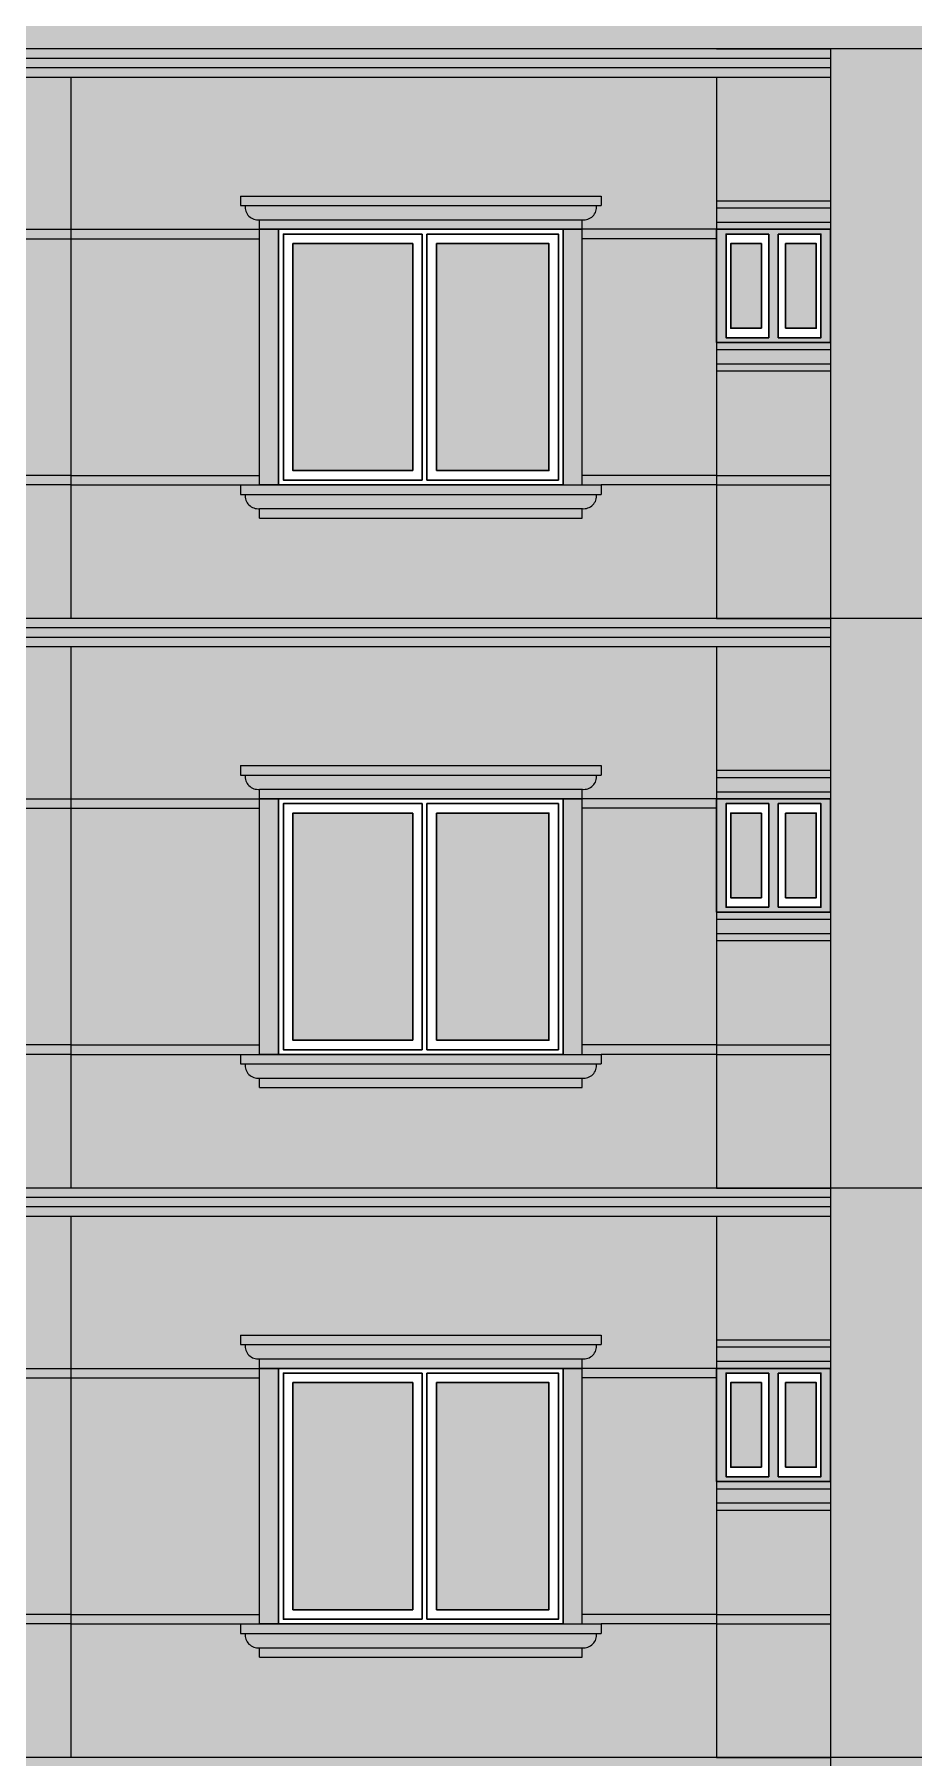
# Model space of a CAD drawing. Header units: inches. Extents: x -159432 to -126829, y -44881 to -40109.
# Drawn here: x -155689.2 to -155504.1, y -42148.6 to -41785.5 of the extents above; entities that cross this region are included whole.
import ezdxf

# ---------------------------------------------------------------- set-up
doc = ezdxf.new("R2010")
doc.units = ezdxf.units.IN
doc.header["$LTSCALE"] = 10
doc.header["$MEASUREMENT"] = 0
doc.layers.get('0').update_dxf_attribs({"color": 140, "lineweight": 25})
for name, color, linetype, lineweight in [('ELEVATION', 153, 'Continuous', 25), ('FRAME', 4, 'Continuous', 13), ('G-WALL', 3, 'Continuous', 30), ('H', 8, 'Continuous', 15), ('h2', 165, 'Continuous', 30), ('Window', 5, 'Continuous', 30)]:
    doc.layers.add(name, color=color, linetype=linetype, lineweight=lineweight)
doc.layers.add('WAL', color=7, linetype='Continuous')

msp = doc.modelspace()

# ---------------------------------------------------------------- hatches: boundary and pattern name
at = {"ltscale": 2, "true_color": 0xff6461}
h = msp.add_hatch(color=11, dxfattribs=at)
h.set_gradient(color1=(162, 54, 32), color2=(214, 74, 46), one_color=1, tint=0.51)
h.paths.add_polyline_path([(-155569.85644, -41819.58976), (-155569.85643, -41821.58976), (-155570.8369, -41821.58976, -0.479518397), (-155573.81086, -41824.58976), (-155573.85644, -41824.58976), (-155573.85644, -41826.58686), (-155545.55844, -41826.58683), (-155545.55844, -41794.58976), (-155681.55844, -41794.58976), (-155681.55844, -41826.58682), (-155641.80435, -41826.58686), (-155641.80435, -41824.58976), (-155641.82356, -41824.58976, -0.482866957), (-155644.82356, -41821.58976), (-155645.80436, -41821.58976), (-155645.80435, -41819.58976)])
h.paths.add_polyline_path([(-155545.55844, -41908.58976), (-155545.55844, -41880.44563), (-155569.85644, -41880.44558), (-155569.85643, -41882.44558), (-155570.8369, -41882.44558, -0.479518397), (-155573.81086, -41885.44558), (-155573.85644, -41885.44558), (-155573.85644, -41887.44558), (-155641.80435, -41887.44558), (-155641.80435, -41885.44558), (-155641.82356, -41885.44558, -0.482866957), (-155644.82356, -41882.44558), (-155645.80436, -41882.44558), (-155645.80435, -41880.44558), (-155681.55844, -41880.44565), (-155681.55844, -41908.58976)])
h = msp.add_hatch(color=11, dxfattribs=at)
h.set_gradient(color1=(36, 48, 46), color2=(113, 148, 142), one_color=1, tint=0.51)
h.paths.add_polyline_path([(-155637.80435, -41826.58976), (-155641.47619, -41826.58976), (-155641.80435, -41826.58976), (-155641.80435, -41880.44558), (-155637.80435, -41880.44558)])
h = msp.add_hatch(color=11, dxfattribs=at)
h.set_gradient(color1=(36, 48, 46), color2=(113, 148, 142), one_color=1, tint=0.51)
h.paths.add_polyline_path([(-155573.85644, -41826.58976), (-155577.85644, -41826.58976), (-155577.85644, -41880.44558), (-155573.85644, -41880.44558)])
h = msp.add_hatch(color=11, dxfattribs=at)
h.set_gradient(color1=(159, 78, 145), color2=(173, 88, 158), one_color=1, tint=0.51)
h.paths.add_polyline_path([(-155693.55844, -41878.44568), (-155681.55844, -41878.44568), (-155681.55844, -41828.58682), (-155693.55844, -41828.58681)])
h.paths.add_polyline_path([(-155545.55844, -41856.44265), (-155545.55844, -41878.44561), (-155521.55844, -41878.44561), (-155521.55844, -41856.44265)])
h = msp.add_hatch(color=11, dxfattribs=at)
h.set_gradient(color1=(162, 54, 32), color2=(214, 74, 46), one_color=1, tint=0.51)
h.paths.add_polyline_path([(-155569.85644, -41939.58976), (-155569.85643, -41941.58976), (-155570.8369, -41941.58976, -0.479518397), (-155573.81086, -41944.58976), (-155573.85644, -41944.58976), (-155573.85644, -41946.58686), (-155545.55844, -41946.58683), (-155545.55844, -41914.58976), (-155681.55844, -41914.58976), (-155681.55844, -41946.58682), (-155641.80435, -41946.58686), (-155641.80435, -41944.58976), (-155641.82356, -41944.58976, -0.482866957), (-155644.82356, -41941.58976), (-155645.80436, -41941.58976), (-155645.80435, -41939.58976)])
h.paths.add_polyline_path([(-155545.55844, -42028.58976), (-155545.55844, -42000.44563), (-155569.85644, -42000.44558), (-155569.85643, -42002.44558), (-155570.8369, -42002.44558, -0.479518397), (-155573.81086, -42005.44558), (-155573.85644, -42005.44558), (-155573.85644, -42007.44558), (-155641.80435, -42007.44558), (-155641.80435, -42005.44558), (-155641.82356, -42005.44558, -0.482866957), (-155644.82356, -42002.44558), (-155645.80436, -42002.44558), (-155645.80435, -42000.44558), (-155681.55844, -42000.44565), (-155681.55844, -42028.58976)])
h = msp.add_hatch(color=11, dxfattribs=at)
h.set_gradient(color1=(36, 48, 46), color2=(113, 148, 142), one_color=1, tint=0.51)
h.paths.add_polyline_path([(-155637.80435, -41946.58976), (-155641.47619, -41946.58976), (-155641.80435, -41946.58976), (-155641.80435, -42000.44558), (-155637.80435, -42000.44558)])
h = msp.add_hatch(color=11, dxfattribs=at)
h.set_gradient(color1=(36, 48, 46), color2=(113, 148, 142), one_color=1, tint=0.51)
h.paths.add_polyline_path([(-155573.85644, -41946.58976), (-155577.85644, -41946.58976), (-155577.85644, -42000.44558), (-155573.85644, -42000.44558)])
h = msp.add_hatch(color=11, dxfattribs=at)
h.set_gradient(color1=(159, 78, 145), color2=(173, 88, 158), one_color=1, tint=0.51)
h.paths.add_polyline_path([(-155693.55844, -41998.44568), (-155681.55844, -41998.44568), (-155681.55844, -41948.58682), (-155693.55844, -41948.58681)])
h.paths.add_polyline_path([(-155545.55844, -41976.44265), (-155545.55844, -41998.44561), (-155521.55844, -41998.44561), (-155521.55844, -41976.44265)])
h = msp.add_hatch(color=11, dxfattribs=at)
h.set_gradient(color1=(162, 54, 32), color2=(214, 74, 46), one_color=1, tint=0.51)
h.paths.add_polyline_path([(-155569.85644, -42059.58976), (-155569.85643, -42061.58976), (-155570.8369, -42061.58976, -0.479518397), (-155573.81086, -42064.58976), (-155573.85644, -42064.58976), (-155573.85644, -42066.58686), (-155545.55844, -42066.58683), (-155545.55844, -42034.58976), (-155681.55844, -42034.58976), (-155681.55844, -42066.58682), (-155641.80435, -42066.58686), (-155641.80435, -42064.58976), (-155641.82356, -42064.58976, -0.482866957), (-155644.82356, -42061.58976), (-155645.80436, -42061.58976), (-155645.80435, -42059.58976)])
h.paths.add_polyline_path([(-155545.55844, -42148.58976), (-155545.55844, -42120.44563), (-155569.85644, -42120.44558), (-155569.85643, -42122.44558), (-155570.8369, -42122.44558, -0.479518397), (-155573.81086, -42125.44558), (-155573.85644, -42125.44558), (-155573.85644, -42127.44558), (-155641.80435, -42127.44558), (-155641.80435, -42125.44558), (-155641.82356, -42125.44558, -0.482866957), (-155644.82356, -42122.44558), (-155645.80436, -42122.44558), (-155645.80435, -42120.44558), (-155681.55844, -42120.44565), (-155681.55844, -42148.58976)])
h = msp.add_hatch(color=11, dxfattribs=at)
h.set_gradient(color1=(159, 78, 145), color2=(173, 88, 158), one_color=1, tint=0.51)
h.paths.add_polyline_path([(-155693.55844, -42118.44568), (-155681.55844, -42118.44568), (-155681.55844, -42068.58682), (-155693.55844, -42068.58681)])
h.paths.add_polyline_path([(-155545.55844, -42096.44265), (-155545.55844, -42118.44561), (-155521.55844, -42118.44561), (-155521.55844, -42096.44265)])
h = msp.add_hatch(color=11, dxfattribs=at)
h.set_gradient(color1=(36, 48, 46), color2=(113, 148, 142), one_color=1, tint=0.51)
h.paths.add_polyline_path([(-155637.80435, -42066.58976), (-155641.47619, -42066.58976), (-155641.80435, -42066.58976), (-155641.80435, -42120.44558), (-155637.80435, -42120.44558)])
h = msp.add_hatch(color=11, dxfattribs=at)
h.set_gradient(color1=(36, 48, 46), color2=(113, 148, 142), one_color=1, tint=0.51)
h.paths.add_polyline_path([(-155573.85644, -42066.58976), (-155577.85644, -42066.58976), (-155577.85644, -42120.44558), (-155573.85644, -42120.44558)])
at = {"layer": 'ELEVATION'}
for points in [[(-155569.85644, -41819.58976), (-155645.80435, -41819.58976), (-155645.80436, -41821.58976), (-155569.85643, -41821.58976)], [(-155573.85644, -41824.58976), (-155641.80435, -41824.58976), (-155641.80435, -41826.58976), (-155637.80435, -41826.58976), (-155577.85644, -41826.58976), (-155573.85644, -41826.58976)], [(-155569.85644, -41880.44558), (-155573.85644, -41880.44558), (-155577.85644, -41880.44558), (-155607.55755, -41880.44558), (-155637.80435, -41880.44558), (-155641.80435, -41880.44558), (-155645.80435, -41880.44558), (-155645.80436, -41882.44558), (-155569.85643, -41882.44558)], [(-155573.85644, -41885.44558), (-155641.80435, -41885.44558), (-155641.80435, -41887.44558), (-155573.85644, -41887.44558)], [(-155569.85644, -41939.58976), (-155645.80435, -41939.58976), (-155645.80436, -41941.58976), (-155569.85643, -41941.58976)], [(-155573.85644, -41944.58976), (-155641.80435, -41944.58976), (-155641.80435, -41946.58976), (-155637.80435, -41946.58976), (-155577.85644, -41946.58976), (-155573.85644, -41946.58976)], [(-155569.85644, -42000.44558), (-155573.85644, -42000.44558), (-155577.85644, -42000.44558), (-155607.55755, -42000.44558), (-155637.80435, -42000.44558), (-155641.80435, -42000.44558), (-155645.80435, -42000.44558), (-155645.80436, -42002.44558), (-155569.85643, -42002.44558)], [(-155573.85644, -42005.44558), (-155641.80435, -42005.44558), (-155641.80435, -42007.44558), (-155573.85644, -42007.44558)], [(-155569.85644, -42059.58976), (-155645.80435, -42059.58976), (-155645.80436, -42061.58976), (-155569.85643, -42061.58976)], [(-155573.85644, -42064.58976), (-155641.80435, -42064.58976), (-155641.80435, -42066.58976), (-155637.80435, -42066.58976), (-155577.85644, -42066.58976), (-155573.85644, -42066.58976)], [(-155569.85644, -42120.44558), (-155573.85644, -42120.44558), (-155577.85644, -42120.44558), (-155607.55755, -42120.44558), (-155637.80435, -42120.44558), (-155641.80435, -42120.44558), (-155645.80435, -42120.44558), (-155645.80436, -42122.44558), (-155569.85643, -42122.44558)], [(-155573.85644, -42125.44558), (-155641.80435, -42125.44558), (-155641.80435, -42127.44558), (-155573.85644, -42127.44558)]]:
    msp.add_hatch(color=256, dxfattribs=at).paths.add_polyline_path(points)
h = msp.add_hatch(color=256, dxfattribs=at)
h.paths.add_polyline_path([(-155521.55844, -41822.08683), (-155521.55844, -41820.58683), (-155545.55844, -41820.58683), (-155545.55844, -41822.08683)])
h.paths.add_polyline_path([(-155545.55844, -41825.08683), (-155545.55844, -41826.58683), (-155521.55844, -41826.58683), (-155521.55844, -41825.08683)])
h.paths.add_polyline_path([(-155545.55844, -41850.44265), (-155545.55844, -41851.94265), (-155521.55844, -41851.94265), (-155521.55844, -41850.44265)])
h.paths.add_polyline_path([(-155545.55844, -41854.94265), (-155545.55844, -41856.44265), (-155521.55844, -41856.44265), (-155521.55844, -41854.94265)])
h = msp.add_hatch(color=256, dxfattribs=at)
h.paths.add_polyline_path([(-155521.55844, -41942.08683), (-155521.55844, -41940.58683), (-155545.55844, -41940.58683), (-155545.55844, -41942.08683)])
h.paths.add_polyline_path([(-155545.55844, -41945.08683), (-155545.55844, -41946.58683), (-155521.55844, -41946.58683), (-155521.55844, -41945.08683)])
h.paths.add_polyline_path([(-155545.55844, -41970.44265), (-155545.55844, -41971.94265), (-155521.55844, -41971.94265), (-155521.55844, -41970.44265)])
h.paths.add_polyline_path([(-155545.55844, -41974.94265), (-155545.55844, -41976.44265), (-155521.55844, -41976.44265), (-155521.55844, -41974.94265)])
h = msp.add_hatch(color=256, dxfattribs=at)
h.paths.add_polyline_path([(-155521.55844, -42062.08683), (-155521.55844, -42060.58683), (-155545.55844, -42060.58683), (-155545.55844, -42062.08683)])
h.paths.add_polyline_path([(-155545.55844, -42065.08683), (-155545.55844, -42066.58683), (-155521.55844, -42066.58683), (-155521.55844, -42065.08683)])
h.paths.add_polyline_path([(-155545.55844, -42090.44265), (-155545.55844, -42091.94265), (-155521.55844, -42091.94265), (-155521.55844, -42090.44265)])
h.paths.add_polyline_path([(-155545.55844, -42094.94265), (-155545.55844, -42096.44265), (-155521.55844, -42096.44265), (-155521.55844, -42094.94265)])
at = {"layer": 'H'}
for color, points in [(6, [(-155521.55844, -41792.58976), (-155521.55844, -41790.58976), (-155693.55844, -41790.58976), (-155693.55844, -41792.58976)]), (192, [(-155570.8369, -41821.58976), (-155644.82356, -41821.58976, 0.485071077), (-155641.80435, -41824.58748), (-155641.80435, -41824.58976), (-155573.85644, -41824.58976), (-155573.85644, -41824.58459, 0.484736298)]), (192, [(-155570.8369, -41882.44558), (-155644.82356, -41882.44558, 0.485071077), (-155641.80435, -41885.4433), (-155641.80435, -41885.44558), (-155573.85644, -41885.44558), (-155573.85644, -41885.4404, 0.484736298)]), (6, [(-155521.55844, -41912.58976), (-155521.55844, -41910.58976), (-155693.55844, -41910.58976), (-155693.55844, -41912.58976)]), (192, [(-155570.8369, -41941.58976), (-155644.82356, -41941.58976, 0.485071077), (-155641.80435, -41944.58748), (-155641.80435, -41944.58976), (-155573.85644, -41944.58976), (-155573.85644, -41944.58459, 0.484736298)]), (192, [(-155570.8369, -42002.44558), (-155644.82356, -42002.44558, 0.485071077), (-155641.80435, -42005.4433), (-155641.80435, -42005.44558), (-155573.85644, -42005.44558), (-155573.85644, -42005.4404, 0.484736298)]), (6, [(-155521.55844, -42032.58976), (-155521.55844, -42030.58976), (-155693.55844, -42030.58976), (-155693.55844, -42032.58976)]), (192, [(-155570.8369, -42061.58976), (-155644.82356, -42061.58976, 0.485071077), (-155641.80435, -42064.58748), (-155641.80435, -42064.58976), (-155573.85644, -42064.58976), (-155573.85644, -42064.58459, 0.484736298)]), (192, [(-155570.8369, -42122.44558), (-155644.82356, -42122.44558, 0.485071077), (-155641.80435, -42125.4433), (-155641.80435, -42125.44558), (-155573.85644, -42125.44558), (-155573.85644, -42125.4404, 0.484736298)])]:
    msp.add_hatch(color=color, dxfattribs=at).paths.add_polyline_path(points)
h = msp.add_hatch(color=192, dxfattribs=at)
h.paths.add_polyline_path([(-155521.55844, -41825.08683), (-155521.55844, -41822.08683), (-155545.55844, -41822.08683), (-155545.55844, -41825.08683)])
h.paths.add_polyline_path([(-155545.55844, -41851.94265), (-155545.55844, -41854.94265), (-155521.55844, -41854.94265), (-155521.55844, -41851.94265)])
h = msp.add_hatch(color=192, dxfattribs=at)
h.paths.add_polyline_path([(-155521.55844, -41826.58683), (-155545.55844, -41826.58683), (-155545.55844, -41850.44265), (-155521.55844, -41850.44265)])
h.paths.add_polyline_path([(-155532.55844, -41827.58683), (-155523.55844, -41827.58683), (-155523.55844, -41849.44265), (-155532.55844, -41849.44265)], flags=16)
h.paths.add_polyline_path([(-155534.55844, -41849.44265), (-155543.55844, -41849.44265), (-155543.55844, -41827.58683), (-155534.55844, -41827.58683)], flags=16)
h.paths.add_polyline_path([(-155531.05844, -41829.58683), (-155524.55844, -41829.58683), (-155524.55844, -41847.44265), (-155531.05844, -41847.44265)], flags=0)
h.paths.add_polyline_path([(-155536.05844, -41847.44265), (-155542.55844, -41847.44265), (-155542.55844, -41829.58683), (-155536.05844, -41829.58683)], flags=0)
h = msp.add_hatch(color=192, dxfattribs=at)
h.paths.add_polyline_path([(-155521.55844, -41945.08683), (-155521.55844, -41942.08683), (-155545.55844, -41942.08683), (-155545.55844, -41945.08683)])
h.paths.add_polyline_path([(-155545.55844, -41971.94265), (-155545.55844, -41974.94265), (-155521.55844, -41974.94265), (-155521.55844, -41971.94265)])
h = msp.add_hatch(color=192, dxfattribs=at)
h.paths.add_polyline_path([(-155521.55844, -41946.58683), (-155545.55844, -41946.58683), (-155545.55844, -41970.44265), (-155521.55844, -41970.44265)])
h.paths.add_polyline_path([(-155532.55844, -41947.58683), (-155523.55844, -41947.58683), (-155523.55844, -41969.44265), (-155532.55844, -41969.44265)], flags=16)
h.paths.add_polyline_path([(-155534.55844, -41969.44265), (-155543.55844, -41969.44265), (-155543.55844, -41947.58683), (-155534.55844, -41947.58683)], flags=16)
h.paths.add_polyline_path([(-155531.05844, -41949.58683), (-155524.55844, -41949.58683), (-155524.55844, -41967.44265), (-155531.05844, -41967.44265)], flags=0)
h.paths.add_polyline_path([(-155536.05844, -41967.44265), (-155542.55844, -41967.44265), (-155542.55844, -41949.58683), (-155536.05844, -41949.58683)], flags=0)
h = msp.add_hatch(color=192, dxfattribs=at)
h.paths.add_polyline_path([(-155521.55844, -42065.08683), (-155521.55844, -42062.08683), (-155545.55844, -42062.08683), (-155545.55844, -42065.08683)])
h.paths.add_polyline_path([(-155545.55844, -42091.94265), (-155545.55844, -42094.94265), (-155521.55844, -42094.94265), (-155521.55844, -42091.94265)])
h = msp.add_hatch(color=192, dxfattribs=at)
h.paths.add_polyline_path([(-155521.55844, -42066.58683), (-155545.55844, -42066.58683), (-155545.55844, -42090.44265), (-155521.55844, -42090.44265)])
h.paths.add_polyline_path([(-155532.55844, -42067.58683), (-155523.55844, -42067.58683), (-155523.55844, -42089.44265), (-155532.55844, -42089.44265)], flags=16)
h.paths.add_polyline_path([(-155534.55844, -42089.44265), (-155543.55844, -42089.44265), (-155543.55844, -42067.58683), (-155534.55844, -42067.58683)], flags=16)
h.paths.add_polyline_path([(-155531.05844, -42069.58683), (-155524.55844, -42069.58683), (-155524.55844, -42087.44265), (-155531.05844, -42087.44265)], flags=0)
h.paths.add_polyline_path([(-155536.05844, -42087.44265), (-155542.55844, -42087.44265), (-155542.55844, -42069.58683), (-155536.05844, -42069.58683)], flags=0)
at = {"layer": 'h2'}
h = msp.add_hatch(dxfattribs=at)
h.set_pattern_fill('AR-BRSTD', color=3, scale=0.25, angle=360, style=0)
h.set_pattern_definition([(360, (-2694.8252, -137.88014), (2e-15, 0.66675), []), (90, (-2694.8252, -137.8801), (-1, 0.66675), [0.66675, -0.66675])])
h.paths.add_polyline_path([(-155492.55844, -41788.58976), (-155521.55844, -41788.58976), (-155521.55844, -41908.58976), (-155492.55844, -41908.58976)])
h = msp.add_hatch(color=61, dxfattribs=at)
h.set_gradient(color1=(207, 250, 133), color2=(222, 252, 172), one_color=1, tint=0.83)
h.paths.add_polyline_path([(-155545.55844, -41828.58683), (-155573.85644, -41828.58687), (-155573.85644, -41878.44544), (-155545.55844, -41878.44561)])
h.paths.add_polyline_path([(-155641.80435, -41828.58687), (-155681.55844, -41828.58682), (-155681.55844, -41878.44568), (-155641.80435, -41878.44544)])
h = msp.add_hatch(dxfattribs=at)
h.set_pattern_fill('AR-BRSTD', color=3, scale=0.25, angle=360, style=0)
h.set_pattern_definition([(360, (-2694.8252, -257.88014), (2e-15, 0.66675), []), (90, (-2694.8252, -257.8801), (-1, 0.66675), [0.66675, -0.66675])])
h.paths.add_polyline_path([(-155492.55844, -41908.58976), (-155521.55844, -41908.58976), (-155521.55844, -42028.58976), (-155492.55844, -42028.58976)])
h = msp.add_hatch(color=61, dxfattribs=at)
h.set_gradient(color1=(207, 250, 133), color2=(222, 252, 172), one_color=1, tint=0.83)
h.paths.add_polyline_path([(-155545.55844, -41948.58683), (-155573.85644, -41948.58687), (-155573.85644, -41998.44544), (-155545.55844, -41998.44561)])
h.paths.add_polyline_path([(-155641.80435, -41948.58687), (-155681.55844, -41948.58682), (-155681.55844, -41998.44568), (-155641.80435, -41998.44544)])
h = msp.add_hatch(dxfattribs=at)
h.set_pattern_fill('AR-BRSTD', color=3, scale=0.25, angle=360, style=0)
h.set_pattern_definition([(360, (-2694.8252, -377.88014), (2e-15, 0.66675), []), (90, (-2694.8252, -377.8801), (-1, 0.66675), [0.66675, -0.66675])])
h.paths.add_polyline_path([(-155492.55844, -42028.58976), (-155521.55844, -42028.58976), (-155521.55844, -42148.58976), (-155492.55844, -42148.58976)])
h = msp.add_hatch(color=61, dxfattribs=at)
h.set_gradient(color1=(207, 250, 133), color2=(222, 252, 172), one_color=1, tint=0.83)
h.paths.add_polyline_path([(-155545.55844, -42068.58683), (-155573.85644, -42068.58687), (-155573.85644, -42118.44544), (-155545.55844, -42118.44561)])
h.paths.add_polyline_path([(-155641.80435, -42068.58687), (-155681.55844, -42068.58682), (-155681.55844, -42118.44568), (-155641.80435, -42118.44544)])
h = msp.add_hatch(dxfattribs=at)
h.set_pattern_fill('AR-BRSTD', color=3, scale=0.25, angle=360, style=0)
h.set_pattern_definition([(360, (-2694.8252, -497.88014), (2e-15, 0.66675), []), (90, (-2694.8252, -497.8801), (-1, 0.66675), [0.66675, -0.66675])])
h.paths.add_polyline_path([(-155492.55844, -42148.58976), (-155521.55844, -42148.58976), (-155521.55844, -42268.58976), (-155492.55844, -42268.58976)])
at = {"layer": 'WAL'}
h = msp.add_hatch(color=6, dxfattribs=at)
h.paths.add_polyline_path([(-155538.55843, -41761.34492), (-155538.55843, -41770.34492), (-155527.55843, -41770.34492), (-155527.55843, -41761.34492), (-155509.55843, -41761.34492), (-155509.55843, -41770.34492), (-155498.55843, -41770.34492), (-155498.55843, -41761.34492), (-155480.55843, -41761.34492), (-155480.55843, -41770.34492), (-155470.55843, -41770.34492), (-155470.55843, -41761.34492), (-155452.55843, -41761.34492), (-155452.55843, -41770.34492), (-155442.55843, -41770.34492), (-155442.55843, -41761.34492), (-155424.55843, -41761.34492), (-155424.55843, -41770.34492), (-155413.55843, -41770.34492), (-155413.55843, -41761.34492), (-155395.55843, -41761.34492), (-155395.55843, -41770.34492), (-155384.55843, -41770.34492), (-155384.55843, -41761.34492), (-155366.55843, -41761.34492), (-155366.55843, -41770.34492), (-155355.55844, -41770.34492), (-155355.55843, -41752.10018), (-155818.55842, -41752.10008), (-155818.55843, -41770.34492), (-155808.55843, -41770.34492), (-155808.55843, -41761.34492), (-155790.55843, -41761.34492), (-155790.55843, -41770.34492), (-155780.55843, -41770.34492), (-155780.55843, -41761.34492), (-155762.55843, -41761.34492), (-155762.55843, -41770.34492), (-155752.55843, -41770.34492), (-155752.55843, -41761.34492), (-155734.55843, -41761.34492), (-155734.55843, -41770.34492), (-155724.55843, -41770.34492), (-155724.55843, -41761.34492), (-155706.55843, -41761.34492), (-155706.55843, -41770.34492), (-155696.55843, -41770.34492), (-155696.55843, -41761.34492), (-155678.55843, -41761.34492), (-155678.55843, -41770.34492), (-155668.55843, -41770.34492), (-155668.55843, -41761.34492), (-155650.55843, -41761.34492), (-155650.55843, -41770.34492), (-155640.55843, -41770.34492), (-155640.55843, -41761.34492), (-155622.55843, -41761.34492), (-155622.55843, -41770.34492), (-155612.55843, -41770.34492), (-155612.55843, -41761.34492), (-155594.55843, -41761.34492), (-155594.55843, -41770.34492), (-155584.55843, -41770.34492), (-155584.55843, -41761.34492), (-155566.55843, -41761.34492), (-155566.55843, -41770.34492), (-155556.55843, -41770.34492), (-155556.55843, -41761.34492)])
h.paths.add_polyline_path([(-155538.55843, -41779.34492), (-155556.55843, -41779.34492), (-155556.55843, -41770.34492), (-155566.55843, -41770.34492), (-155566.55843, -41779.34492), (-155584.55843, -41779.34492), (-155584.55843, -41770.34492), (-155594.55843, -41770.34492), (-155594.55843, -41779.34492), (-155612.55843, -41779.34492), (-155612.55843, -41770.34492), (-155622.55843, -41770.34492), (-155622.55843, -41779.34492), (-155640.55843, -41779.34492), (-155640.55843, -41770.34492), (-155650.55843, -41770.34492), (-155650.55843, -41779.34492), (-155668.55843, -41779.34492), (-155668.55843, -41770.34492), (-155678.55843, -41770.34492), (-155678.55843, -41779.34492), (-155696.55843, -41779.34492), (-155696.55843, -41770.34492), (-155706.55843, -41770.34492), (-155706.55843, -41779.34492), (-155724.55843, -41779.34492), (-155724.55843, -41770.34492), (-155734.55843, -41770.34492), (-155734.55843, -41779.34492), (-155752.55843, -41779.34492), (-155752.55843, -41770.34492), (-155762.55843, -41770.34492), (-155762.55843, -41779.34492), (-155780.55843, -41779.34492), (-155780.55843, -41770.34492), (-155790.55843, -41770.34492), (-155790.55843, -41779.34492), (-155808.55843, -41779.34492), (-155808.55843, -41770.34492), (-155818.55843, -41770.34492), (-155818.55844, -41788.58976), (-155761.55844, -41788.58976), (-155693.55844, -41788.58976), (-155521.55844, -41788.58976), (-155492.55844, -41788.58976), (-155480.55844, -41788.58976), (-155412.55844, -41788.58976), (-155355.55844, -41788.58976), (-155355.55844, -41770.34492), (-155366.55843, -41770.34492), (-155366.55843, -41779.34492), (-155384.55843, -41779.34492), (-155384.55843, -41770.34492), (-155395.55843, -41770.34492), (-155395.55843, -41779.34492), (-155413.55843, -41779.34492), (-155413.55843, -41770.34492), (-155424.55843, -41770.34492), (-155424.55843, -41779.34492), (-155442.55843, -41779.34492), (-155442.55843, -41770.34492), (-155452.55843, -41770.34492), (-155452.55843, -41779.34492), (-155470.55843, -41779.34492), (-155470.55843, -41770.34492), (-155480.55843, -41770.34492), (-155480.55843, -41779.34492), (-155498.55843, -41779.34492), (-155498.55843, -41770.34492), (-155509.55843, -41770.34492), (-155509.55843, -41779.34492), (-155527.55843, -41779.34492), (-155527.55843, -41770.34492), (-155538.55843, -41770.34492)])
h = msp.add_hatch(color=256, dxfattribs=at)
h.set_gradient(color1=(0, 0, 255), color2=(41, 41, 255), one_color=1, tint=0.58)
h.paths.add_polyline_path([(-155693.55844, -41788.58976), (-155693.55844, -41790.58976), (-155521.55844, -41790.58976), (-155521.55844, -41788.58976), (-155545.55844, -41788.58976)])
h.paths.add_polyline_path([(-155521.55844, -41794.58976), (-155521.55844, -41792.58976), (-155693.55844, -41792.58976), (-155693.55844, -41794.58976)])
h = msp.add_hatch(color=6, dxfattribs=at)
h.paths.add_polyline_path([(-155693.55844, -41826.58681), (-155681.55844, -41826.58682), (-155681.55844, -41794.58976), (-155693.55844, -41794.58976)])
h.paths.add_polyline_path([(-155693.55844, -41908.58976), (-155681.55844, -41908.58976), (-155681.55844, -41880.44565), (-155693.55844, -41880.44565)])
h.paths.add_polyline_path([(-155492.55844, -41826.58685), (-155480.55844, -41826.58685), (-155480.55844, -41794.58976), (-155492.55844, -41794.58976)])
h.paths.add_polyline_path([(-155480.55844, -41880.44563), (-155492.55844, -41880.44563), (-155492.55844, -41908.58976), (-155480.55844, -41908.58976)])
h.paths.add_polyline_path([(-155545.55844, -41820.58683), (-155521.55844, -41820.58683), (-155521.55844, -41794.58976), (-155545.55844, -41794.58976)])
h.paths.add_polyline_path([(-155521.55844, -41880.44563), (-155545.55844, -41880.44563), (-155545.55844, -41908.58976), (-155521.55844, -41908.58976)])
h = msp.add_hatch(color=256, dxfattribs=at)
h.set_gradient(color1=(0, 0, 255), color2=(41, 41, 255), one_color=1, tint=0.58)
h.paths.add_polyline_path([(-155693.55844, -41826.58681), (-155693.55844, -41828.58681), (-155681.55844, -41828.58682), (-155681.55844, -41826.58682)])
h.paths.add_polyline_path([(-155693.55844, -41878.44568), (-155693.55844, -41880.44565), (-155681.55844, -41880.44565), (-155681.55844, -41878.44568)])
h = msp.add_hatch(color=256, dxfattribs=at)
h.set_gradient(color1=(0, 0, 255), color2=(41, 41, 255), one_color=1, tint=0.58)
h.paths.add_polyline_path([(-155573.85644, -41826.58686), (-155573.85644, -41828.58687), (-155545.55844, -41828.58683), (-155545.55844, -41826.58683)])
h.paths.add_polyline_path([(-155641.80435, -41828.58687), (-155641.80435, -41826.58686), (-155681.55844, -41826.58682), (-155681.55844, -41828.58682)])
h = msp.add_hatch(color=256, dxfattribs=at)
h.set_gradient(color1=(0, 0, 255), color2=(41, 41, 255), one_color=1, tint=0.58)
h.paths.add_polyline_path([(-155492.55844, -41826.58685), (-155492.55844, -41828.58685), (-155480.55844, -41828.58685), (-155480.55844, -41826.58685)])
h.paths.add_polyline_path([(-155480.55844, -41880.44563), (-155480.55844, -41878.44563), (-155492.55844, -41878.44563), (-155492.55844, -41880.44563)])
h.paths.add_polyline_path([(-155521.55844, -41880.44563), (-155521.55844, -41878.44561), (-155545.55844, -41878.44561), (-155545.55844, -41880.44563)])
h = msp.add_hatch(color=256, dxfattribs=at)
h.set_gradient(color1=(120, 118, 101), color2=(165, 163, 147), one_color=1, tint=0.61)
h.paths.add_polyline_path([(-155609.55755, -41829.58976), (-155634.80435, -41829.58976), (-155634.80435, -41877.44558), (-155609.55755, -41877.44558)])
h.paths.add_polyline_path([(-155580.85644, -41829.58976), (-155604.55755, -41829.58976), (-155604.55755, -41877.44558), (-155580.85644, -41877.44558)])
h = msp.add_hatch(color=256, dxfattribs=at)
h.set_gradient(color1=(120, 118, 101), color2=(165, 163, 147), one_color=1, tint=0.61)
h.paths.add_polyline_path([(-155531.05844, -41847.44265), (-155524.55844, -41847.44265), (-155524.55844, -41829.58683), (-155531.05844, -41829.58683)])
h.paths.add_polyline_path([(-155536.05844, -41829.58683), (-155542.55844, -41829.58683), (-155542.55844, -41847.44265), (-155536.05844, -41847.44265)])
h = msp.add_hatch(color=256, dxfattribs=at)
h.set_gradient(color1=(0, 0, 255), color2=(41, 41, 255), one_color=1, tint=0.58)
h.paths.add_polyline_path([(-155645.80435, -41880.44558), (-155641.80435, -41880.44558), (-155641.80435, -41878.44544), (-155681.55844, -41878.44568), (-155681.55844, -41880.44565)])
h.paths.add_polyline_path([(-155573.85644, -41878.44544), (-155573.85644, -41880.44558), (-155569.85644, -41880.44558), (-155545.55844, -41880.44563), (-155545.55844, -41878.44561)])
h = msp.add_hatch(color=256, dxfattribs=at)
h.set_gradient(color1=(0, 0, 255), color2=(41, 41, 255), one_color=1, tint=0.58)
h.paths.add_polyline_path([(-155693.55844, -41908.58976), (-155693.55844, -41910.58976), (-155521.55844, -41910.58976), (-155521.55844, -41908.58976), (-155545.55844, -41908.58976)])
h.paths.add_polyline_path([(-155521.55844, -41914.58976), (-155521.55844, -41912.58976), (-155693.55844, -41912.58976), (-155693.55844, -41914.58976)])
h = msp.add_hatch(color=6, dxfattribs=at)
h.paths.add_polyline_path([(-155693.55844, -41946.58681), (-155681.55844, -41946.58682), (-155681.55844, -41914.58976), (-155693.55844, -41914.58976)])
h.paths.add_polyline_path([(-155693.55844, -42028.58976), (-155681.55844, -42028.58976), (-155681.55844, -42000.44565), (-155693.55844, -42000.44565)])
h.paths.add_polyline_path([(-155492.55844, -41946.58685), (-155480.55844, -41946.58685), (-155480.55844, -41914.58976), (-155492.55844, -41914.58976)])
h.paths.add_polyline_path([(-155480.55844, -42000.44563), (-155492.55844, -42000.44563), (-155492.55844, -42028.58976), (-155480.55844, -42028.58976)])
h.paths.add_polyline_path([(-155545.55844, -41940.58683), (-155521.55844, -41940.58683), (-155521.55844, -41914.58976), (-155545.55844, -41914.58976)])
h.paths.add_polyline_path([(-155521.55844, -42000.44563), (-155545.55844, -42000.44563), (-155545.55844, -42028.58976), (-155521.55844, -42028.58976)])
h = msp.add_hatch(color=256, dxfattribs=at)
h.set_gradient(color1=(0, 0, 255), color2=(41, 41, 255), one_color=1, tint=0.58)
h.paths.add_polyline_path([(-155693.55844, -41946.58681), (-155693.55844, -41948.58681), (-155681.55844, -41948.58682), (-155681.55844, -41946.58682)])
h.paths.add_polyline_path([(-155693.55844, -41998.44568), (-155693.55844, -42000.44565), (-155681.55844, -42000.44565), (-155681.55844, -41998.44568)])
h = msp.add_hatch(color=256, dxfattribs=at)
h.set_gradient(color1=(0, 0, 255), color2=(41, 41, 255), one_color=1, tint=0.58)
h.paths.add_polyline_path([(-155573.85644, -41946.58686), (-155573.85644, -41948.58687), (-155545.55844, -41948.58683), (-155545.55844, -41946.58683)])
h.paths.add_polyline_path([(-155641.80435, -41948.58687), (-155641.80435, -41946.58686), (-155681.55844, -41946.58682), (-155681.55844, -41948.58682)])
h = msp.add_hatch(color=256, dxfattribs=at)
h.set_gradient(color1=(0, 0, 255), color2=(41, 41, 255), one_color=1, tint=0.58)
h.paths.add_polyline_path([(-155492.55844, -41946.58685), (-155492.55844, -41948.58685), (-155480.55844, -41948.58685), (-155480.55844, -41946.58685)])
h.paths.add_polyline_path([(-155480.55844, -42000.44563), (-155480.55844, -41998.44563), (-155492.55844, -41998.44563), (-155492.55844, -42000.44563)])
h.paths.add_polyline_path([(-155521.55844, -42000.44563), (-155521.55844, -41998.44561), (-155545.55844, -41998.44561), (-155545.55844, -42000.44563)])
h = msp.add_hatch(color=256, dxfattribs=at)
h.set_gradient(color1=(120, 118, 101), color2=(165, 163, 147), one_color=1, tint=0.61)
h.paths.add_polyline_path([(-155609.55755, -41949.58976), (-155634.80435, -41949.58976), (-155634.80435, -41997.44558), (-155609.55755, -41997.44558)])
h.paths.add_polyline_path([(-155580.85644, -41949.58976), (-155604.55755, -41949.58976), (-155604.55755, -41997.44558), (-155580.85644, -41997.44558)])
h = msp.add_hatch(color=256, dxfattribs=at)
h.set_gradient(color1=(120, 118, 101), color2=(165, 163, 147), one_color=1, tint=0.61)
h.paths.add_polyline_path([(-155531.05844, -41967.44265), (-155524.55844, -41967.44265), (-155524.55844, -41949.58683), (-155531.05844, -41949.58683)])
h.paths.add_polyline_path([(-155536.05844, -41949.58683), (-155542.55844, -41949.58683), (-155542.55844, -41967.44265), (-155536.05844, -41967.44265)])
h = msp.add_hatch(color=256, dxfattribs=at)
h.set_gradient(color1=(0, 0, 255), color2=(41, 41, 255), one_color=1, tint=0.58)
h.paths.add_polyline_path([(-155645.80435, -42000.44558), (-155641.80435, -42000.44558), (-155641.80435, -41998.44544), (-155681.55844, -41998.44568), (-155681.55844, -42000.44565)])
h.paths.add_polyline_path([(-155573.85644, -41998.44544), (-155573.85644, -42000.44558), (-155569.85644, -42000.44558), (-155545.55844, -42000.44563), (-155545.55844, -41998.44561)])
h = msp.add_hatch(color=256, dxfattribs=at)
h.set_gradient(color1=(0, 0, 255), color2=(41, 41, 255), one_color=1, tint=0.58)
h.paths.add_polyline_path([(-155693.55844, -42028.58976), (-155693.55844, -42030.58976), (-155521.55844, -42030.58976), (-155521.55844, -42028.58976), (-155545.55844, -42028.58976)])
h.paths.add_polyline_path([(-155521.55844, -42034.58976), (-155521.55844, -42032.58976), (-155693.55844, -42032.58976), (-155693.55844, -42034.58976)])
h = msp.add_hatch(color=6, dxfattribs=at)
h.paths.add_polyline_path([(-155693.55844, -42066.58681), (-155681.55844, -42066.58682), (-155681.55844, -42034.58976), (-155693.55844, -42034.58976)])
h.paths.add_polyline_path([(-155693.55844, -42148.58976), (-155681.55844, -42148.58976), (-155681.55844, -42120.44565), (-155693.55844, -42120.44565)])
h.paths.add_polyline_path([(-155492.55844, -42066.58685), (-155480.55844, -42066.58685), (-155480.55844, -42034.58976), (-155492.55844, -42034.58976)])
h.paths.add_polyline_path([(-155480.55844, -42120.44563), (-155492.55844, -42120.44563), (-155492.55844, -42148.58976), (-155480.55844, -42148.58976)])
h.paths.add_polyline_path([(-155545.55844, -42060.58683), (-155521.55844, -42060.58683), (-155521.55844, -42034.58976), (-155545.55844, -42034.58976)])
h.paths.add_polyline_path([(-155521.55844, -42120.44563), (-155545.55844, -42120.44563), (-155545.55844, -42148.58976), (-155521.55844, -42148.58976)])
h = msp.add_hatch(color=256, dxfattribs=at)
h.set_gradient(color1=(0, 0, 255), color2=(41, 41, 255), one_color=1, tint=0.58)
h.paths.add_polyline_path([(-155693.55844, -42066.58681), (-155693.55844, -42068.58681), (-155681.55844, -42068.58682), (-155681.55844, -42066.58682)])
h.paths.add_polyline_path([(-155693.55844, -42118.44568), (-155693.55844, -42120.44565), (-155681.55844, -42120.44565), (-155681.55844, -42118.44568)])
h = msp.add_hatch(color=256, dxfattribs=at)
h.set_gradient(color1=(0, 0, 255), color2=(41, 41, 255), one_color=1, tint=0.58)
h.paths.add_polyline_path([(-155573.85644, -42066.58686), (-155573.85644, -42068.58687), (-155545.55844, -42068.58683), (-155545.55844, -42066.58683)])
h.paths.add_polyline_path([(-155641.80435, -42068.58687), (-155641.80435, -42066.58686), (-155681.55844, -42066.58682), (-155681.55844, -42068.58682)])
h = msp.add_hatch(color=256, dxfattribs=at)
h.set_gradient(color1=(120, 118, 101), color2=(165, 163, 147), one_color=1, tint=0.61)
h.paths.add_polyline_path([(-155609.55755, -42069.58976), (-155634.80435, -42069.58976), (-155634.80435, -42117.44558), (-155609.55755, -42117.44558)])
h.paths.add_polyline_path([(-155580.85644, -42069.58976), (-155604.55755, -42069.58976), (-155604.55755, -42117.44558), (-155580.85644, -42117.44558)])
h = msp.add_hatch(color=256, dxfattribs=at)
h.set_gradient(color1=(0, 0, 255), color2=(41, 41, 255), one_color=1, tint=0.58)
h.paths.add_polyline_path([(-155492.55844, -42066.58685), (-155492.55844, -42068.58685), (-155480.55844, -42068.58685), (-155480.55844, -42066.58685)])
h.paths.add_polyline_path([(-155480.55844, -42120.44563), (-155480.55844, -42118.44563), (-155492.55844, -42118.44563), (-155492.55844, -42120.44563)])
h.paths.add_polyline_path([(-155521.55844, -42120.44563), (-155521.55844, -42118.44561), (-155545.55844, -42118.44561), (-155545.55844, -42120.44563)])
h = msp.add_hatch(color=256, dxfattribs=at)
h.set_gradient(color1=(120, 118, 101), color2=(165, 163, 147), one_color=1, tint=0.61)
h.paths.add_polyline_path([(-155531.05844, -42087.44265), (-155524.55844, -42087.44265), (-155524.55844, -42069.58683), (-155531.05844, -42069.58683)])
h.paths.add_polyline_path([(-155536.05844, -42069.58683), (-155542.55844, -42069.58683), (-155542.55844, -42087.44265), (-155536.05844, -42087.44265)])
h = msp.add_hatch(color=256, dxfattribs=at)
h.set_gradient(color1=(0, 0, 255), color2=(41, 41, 255), one_color=1, tint=0.58)
h.paths.add_polyline_path([(-155645.80435, -42120.44558), (-155641.80435, -42120.44558), (-155641.80435, -42118.44544), (-155681.55844, -42118.44568), (-155681.55844, -42120.44565)])
h.paths.add_polyline_path([(-155573.85644, -42118.44544), (-155573.85644, -42120.44558), (-155569.85644, -42120.44558), (-155545.55844, -42120.44563), (-155545.55844, -42118.44561)])
h = msp.add_hatch(color=256, dxfattribs=at)
h.set_gradient(color1=(0, 0, 255), color2=(41, 41, 255), one_color=1, tint=0.58)
h.paths.add_polyline_path([(-155693.55844, -42148.58976), (-155693.55844, -42150.58976), (-155521.55844, -42150.58976), (-155521.55844, -42148.58976), (-155545.55844, -42148.58976)])
h.paths.add_polyline_path([(-155521.55844, -42154.58976), (-155521.55844, -42152.58976), (-155693.55844, -42152.58976), (-155693.55844, -42154.58976)])

# ---------------------------------------------------------------- linework, layer by layer
at = {"layer": 'ELEVATION', "lineweight": 13}
for p, q in [((-155521.55844, -41788.58976), (-155693.55844, -41788.58976)), ((-155521.55844, -41790.58976), (-155693.55844, -41790.58976)), ((-155521.55844, -41792.58976), (-155693.55844, -41792.58976)), ((-155521.55844, -41794.58976), (-155693.55844, -41794.58976)), ((-155521.55844, -41908.58976), (-155693.55844, -41908.58976)), ((-155480.55844, -41908.58976), (-155693.55844, -41908.58976)), ((-155521.55844, -41910.58976), (-155693.55844, -41910.58976)), ((-155521.55844, -41912.58976), (-155693.55844, -41912.58976)), ((-155521.55844, -41914.58976), (-155693.55844, -41914.58976)), ((-155521.55844, -42028.58976), (-155693.55844, -42028.58976)), ((-155480.55844, -42028.58976), (-155693.55844, -42028.58976)), ((-155521.55844, -42030.58976), (-155693.55844, -42030.58976)), ((-155521.55844, -42032.58976), (-155693.55844, -42032.58976)), ((-155521.55844, -42034.58976), (-155693.55844, -42034.58976)), ((-155521.55844, -42148.58976), (-155693.55844, -42148.58976)), ((-155480.55844, -42148.58976), (-155693.55844, -42148.58976))]:
    msp.add_line(p, q, dxfattribs=at)
at = {"layer": 'ELEVATION'}
for p, q in [((-155545.55844, -41788.58976), (-155521.55844, -41788.58976)), ((-155521.55844, -41788.58976), (-155521.55844, -41908.58976)), ((-155492.55844, -41788.58976), (-155521.55844, -41788.58976)), ((-155681.55844, -41794.58976), (-155681.55844, -41908.58976)), ((-155545.55844, -41794.58976), (-155545.55844, -41908.58976)), ((-155545.55844, -41820.58683), (-155521.55844, -41820.58683)), ((-155545.55844, -41822.08683), (-155521.55844, -41822.08683)), ((-155545.55844, -41825.08683), (-155521.55844, -41825.08683)), ((-155545.55844, -41850.44265), (-155521.55844, -41850.44265)), ((-155545.55844, -41851.94265), (-155521.55844, -41851.94265)), ((-155545.55844, -41854.94265), (-155521.55844, -41854.94265)), ((-155545.55844, -41856.44265), (-155521.55844, -41856.44265)), ((-155545.55844, -41908.58976), (-155521.55844, -41908.58976)), ((-155521.55844, -41908.58976), (-155521.55844, -42028.58976)), ((-155492.55844, -41908.58976), (-155521.55844, -41908.58976)), ((-155681.55844, -41914.58976), (-155681.55844, -42028.58976)), ((-155545.55844, -41914.58976), (-155545.55844, -42028.58976)), ((-155545.55844, -41940.58683), (-155521.55844, -41940.58683)), ((-155545.55844, -41942.08683), (-155521.55844, -41942.08683)), ((-155545.55844, -41945.08683), (-155521.55844, -41945.08683)), ((-155545.55844, -41970.44265), (-155521.55844, -41970.44265)), ((-155545.55844, -41971.94265), (-155521.55844, -41971.94265)), ((-155545.55844, -41974.94265), (-155521.55844, -41974.94265)), ((-155545.55844, -41976.44265), (-155521.55844, -41976.44265)), ((-155545.55844, -42028.58976), (-155521.55844, -42028.58976)), ((-155521.55844, -42028.58976), (-155521.55844, -42148.58976)), ((-155492.55844, -42028.58976), (-155521.55844, -42028.58976)), ((-155681.55844, -42034.58976), (-155681.55844, -42148.58976)), ((-155545.55844, -42034.58976), (-155545.55844, -42148.58976)), ((-155545.55844, -42060.58683), (-155521.55844, -42060.58683)), ((-155545.55844, -42062.08683), (-155521.55844, -42062.08683)), ((-155545.55844, -42065.08683), (-155521.55844, -42065.08683)), ((-155545.55844, -42090.44265), (-155521.55844, -42090.44265)), ((-155545.55844, -42091.94265), (-155521.55844, -42091.94265)), ((-155545.55844, -42094.94265), (-155521.55844, -42094.94265)), ((-155545.55844, -42096.44265), (-155521.55844, -42096.44265)), ((-155545.55844, -42148.58976), (-155521.55844, -42148.58976)), ((-155521.55844, -42148.58976), (-155521.55844, -42268.58976)), ((-155492.55844, -42148.58976), (-155521.55844, -42148.58976))]:
    msp.add_line(p, q, dxfattribs=at)
at = {"layer": 'FRAME'}
for p, q in [((-155645.80435, -41819.58976), (-155645.80436, -41821.58976)), ((-155645.80435, -41819.58976), (-155569.85644, -41819.58976)), ((-155569.85644, -41819.58976), (-155569.85643, -41821.58976)), ((-155645.80435, -41821.58976), (-155569.85644, -41821.58976)), ((-155641.82356, -41824.58976), (-155573.81086, -41824.58976)), ((-155641.80435, -41826.58976), (-155641.80435, -41824.58976)), ((-155641.47619, -41826.58976), (-155637.80435, -41826.58976)), ((-155573.85644, -41826.58976), (-155573.85644, -41824.58686)), ((-155645.80435, -41880.44558), (-155645.80436, -41882.44558)), ((-155645.80435, -41880.44558), (-155569.85644, -41880.44558)), ((-155573.85644, -41880.44558), (-155569.85644, -41880.44558)), ((-155569.85644, -41880.44558), (-155569.85643, -41882.44558)), ((-155645.80435, -41882.44558), (-155569.85643, -41882.44558)), ((-155641.82356, -41885.44558), (-155573.81086, -41885.44558)), ((-155641.80435, -41887.44558), (-155641.80435, -41885.44558)), ((-155641.80435, -41887.44558), (-155573.85644, -41887.44558)), ((-155573.85644, -41887.44558), (-155573.85644, -41885.44268)), ((-155645.80435, -41939.58976), (-155645.80436, -41941.58976)), ((-155645.80435, -41939.58976), (-155569.85644, -41939.58976)), ((-155645.80435, -41941.58976), (-155569.85644, -41941.58976)), ((-155569.85644, -41939.58976), (-155569.85643, -41941.58976)), ((-155641.82356, -41944.58976), (-155573.81086, -41944.58976)), ((-155641.80435, -41946.58976), (-155641.80435, -41944.58976)), ((-155641.47619, -41946.58976), (-155637.80435, -41946.58976)), ((-155573.85644, -41946.58976), (-155573.85644, -41944.58686)), ((-155645.80435, -42000.44558), (-155645.80436, -42002.44558)), ((-155645.80435, -42000.44558), (-155569.85644, -42000.44558)), ((-155573.85644, -42000.44558), (-155569.85644, -42000.44558)), ((-155569.85644, -42000.44558), (-155569.85643, -42002.44558)), ((-155645.80435, -42002.44558), (-155569.85643, -42002.44558)), ((-155641.82356, -42005.44558), (-155573.81086, -42005.44558)), ((-155641.80435, -42007.44558), (-155641.80435, -42005.44558)), ((-155641.80435, -42007.44558), (-155573.85644, -42007.44558)), ((-155573.85644, -42007.44558), (-155573.85644, -42005.44268)), ((-155645.80435, -42059.58976), (-155645.80436, -42061.58976)), ((-155645.80435, -42059.58976), (-155569.85644, -42059.58976)), ((-155645.80435, -42061.58976), (-155569.85644, -42061.58976)), ((-155569.85644, -42059.58976), (-155569.85643, -42061.58976)), ((-155641.82356, -42064.58976), (-155573.81086, -42064.58976)), ((-155641.80435, -42066.58976), (-155641.80435, -42064.58976)), ((-155573.85644, -42066.58976), (-155573.85644, -42064.58686)), ((-155641.47619, -42066.58976), (-155637.80435, -42066.58976)), ((-155645.80435, -42120.44558), (-155645.80436, -42122.44558)), ((-155645.80435, -42120.44558), (-155569.85644, -42120.44558)), ((-155573.85644, -42120.44558), (-155569.85644, -42120.44558)), ((-155569.85644, -42120.44558), (-155569.85643, -42122.44558)), ((-155645.80435, -42122.44558), (-155569.85643, -42122.44558)), ((-155641.82356, -42125.44558), (-155573.81086, -42125.44558)), ((-155641.80435, -42127.44558), (-155641.80435, -42125.44558)), ((-155641.80435, -42127.44558), (-155573.85644, -42127.44558)), ((-155573.85644, -42127.44558), (-155573.85644, -42125.44268))]:
    msp.add_line(p, q, dxfattribs=at)
at = {"layer": 'FRAME', "lineweight": 13}
for p, q in [((-155761.55844, -41826.58674), (-155641.80435, -41826.58686)), ((-155545.55844, -41826.58683), (-155573.85644, -41826.58686)), ((-155761.55844, -41828.58673), (-155641.80435, -41828.58687)), ((-155545.55844, -41828.58683), (-155573.85644, -41828.58687)), ((-155681.55844, -41880.44565), (-155761.5585, -41880.44565)), ((-155681.55844, -41878.44568), (-155761.55844, -41878.44568)), ((-155681.55844, -41878.44568), (-155641.80435, -41878.44544)), ((-155681.55844, -41880.44565), (-155645.80435, -41880.44558)), ((-155545.55844, -41878.44561), (-155573.85644, -41878.44544)), ((-155545.55844, -41880.44563), (-155569.85644, -41880.44558)), ((-155545.55844, -41878.44561), (-155521.55844, -41878.44561)), ((-155545.55844, -41880.44563), (-155521.55844, -41880.44563)), ((-155761.55844, -41946.58674), (-155641.80435, -41946.58686)), ((-155545.55844, -41946.58683), (-155573.85644, -41946.58686)), ((-155761.55844, -41948.58673), (-155641.80435, -41948.58687)), ((-155545.55844, -41948.58683), (-155573.85644, -41948.58687)), ((-155681.55844, -42000.44565), (-155761.5585, -42000.44565)), ((-155681.55844, -41998.44568), (-155761.55844, -41998.44568)), ((-155681.55844, -41998.44568), (-155641.80435, -41998.44544)), ((-155681.55844, -42000.44565), (-155645.80435, -42000.44558)), ((-155545.55844, -41998.44561), (-155573.85644, -41998.44544)), ((-155545.55844, -42000.44563), (-155569.85644, -42000.44558)), ((-155545.55844, -41998.44561), (-155521.55844, -41998.44561)), ((-155545.55844, -42000.44563), (-155521.55844, -42000.44563)), ((-155761.55844, -42066.58674), (-155641.80435, -42066.58686)), ((-155761.55844, -42068.58673), (-155641.80435, -42068.58687)), ((-155545.55844, -42066.58683), (-155573.85644, -42066.58686)), ((-155545.55844, -42068.58683), (-155573.85644, -42068.58687)), ((-155681.55844, -42120.44565), (-155761.5585, -42120.44565)), ((-155681.55844, -42118.44568), (-155761.55844, -42118.44568)), ((-155681.55844, -42118.44568), (-155641.80435, -42118.44544)), ((-155681.55844, -42120.44565), (-155645.80435, -42120.44558)), ((-155545.55844, -42118.44561), (-155573.85644, -42118.44544)), ((-155545.55844, -42120.44563), (-155569.85644, -42120.44558)), ((-155545.55844, -42118.44561), (-155521.55844, -42118.44561)), ((-155545.55844, -42120.44563), (-155521.55844, -42120.44563))]:
    msp.add_line(p, q, dxfattribs=at)
at = {"layer": 'FRAME'}
for points in [[(-155641.80435, -41826.58976), (-155637.80435, -41826.58976), (-155637.80435, -41880.44558), (-155641.80435, -41880.44558)], [(-155573.85644, -41826.58976), (-155577.85644, -41826.58976), (-155577.85644, -41880.44558), (-155573.85644, -41880.44558)], [(-155641.80435, -41946.58976), (-155637.80435, -41946.58976), (-155637.80435, -42000.44558), (-155641.80435, -42000.44558)], [(-155573.85644, -41946.58976), (-155577.85644, -41946.58976), (-155577.85644, -42000.44558), (-155573.85644, -42000.44558)], [(-155641.80435, -42066.58976), (-155637.80435, -42066.58976), (-155637.80435, -42120.44558), (-155641.80435, -42120.44558)], [(-155573.85644, -42066.58976), (-155577.85644, -42066.58976), (-155577.85644, -42120.44558), (-155573.85644, -42120.44558)]]:
    msp.add_lwpolyline(points, close=True, dxfattribs=at)
for centre, radius, start, end in [((-155642.13249, -41821.89869), 2.70875, 173.4513904, 276.5487228), ((-155573.52831, -41821.89578), 2.70876, 263.4515108, 6.5486023), ((-155642.13249, -41882.7545), 2.70875, 173.4513904, 276.5487228), ((-155573.52831, -41882.7516), 2.70876, 263.4515108, 6.5486023), ((-155642.13249, -41941.89869), 2.70875, 173.4513904, 276.5487228), ((-155573.52831, -41941.89578), 2.70876, 263.4515108, 6.5486023), ((-155642.13249, -42002.7545), 2.70875, 173.4513904, 276.5487228), ((-155573.52831, -42002.7516), 2.70876, 263.4515108, 6.5486023), ((-155642.13249, -42061.89869), 2.70875, 173.4513904, 276.5487228), ((-155573.52831, -42061.89578), 2.70876, 263.4515108, 6.5486023), ((-155642.13249, -42122.7545), 2.70875, 173.4513904, 276.5487228), ((-155573.52831, -42122.7516), 2.70876, 263.4515108, 6.5486023)]:
    msp.add_arc(centre, radius, start, end, dxfattribs=at)
at = {"layer": 'G-WALL'}
for p, q in [((-155641.80435, -41826.58976), (-155573.85644, -41826.58976)), ((-155641.80435, -41946.58976), (-155573.85644, -41946.58976)), ((-155641.80435, -42066.58976), (-155573.85644, -42066.58976))]:
    msp.add_line(p, q, dxfattribs=at)
at = {"layer": 'H', "color": 3, "lineweight": 13}
for p, q in [((-155545.55844, -41826.58683), (-155521.55844, -41826.58683)), ((-155545.55844, -41946.58683), (-155521.55844, -41946.58683)), ((-155545.55844, -42066.58683), (-155521.55844, -42066.58683))]:
    msp.add_line(p, q, dxfattribs=at)
at = {"layer": 'Window'}
for p, q in [((-155609.55755, -41829.58976), (-155609.55755, -41877.44558)), ((-155607.55755, -41827.58976), (-155607.55755, -41879.44558)), ((-155606.55755, -41827.58976), (-155606.55755, -41879.44558)), ((-155604.55755, -41829.58976), (-155604.55755, -41877.44558)), ((-155536.05844, -41829.58683), (-155536.05844, -41847.44265)), ((-155534.55844, -41827.58683), (-155534.55844, -41849.44265)), ((-155532.55844, -41827.58683), (-155532.55844, -41849.44265)), ((-155531.05844, -41829.58683), (-155531.05844, -41847.44265)), ((-155609.55755, -41949.58976), (-155609.55755, -41997.44558)), ((-155607.55755, -41947.58976), (-155607.55755, -41999.44558)), ((-155606.55755, -41947.58976), (-155606.55755, -41999.44558)), ((-155604.55755, -41949.58976), (-155604.55755, -41997.44558)), ((-155536.05844, -41949.58683), (-155536.05844, -41967.44265)), ((-155534.55844, -41947.58683), (-155534.55844, -41969.44265)), ((-155532.55844, -41947.58683), (-155532.55844, -41969.44265)), ((-155531.05844, -41949.58683), (-155531.05844, -41967.44265)), ((-155609.55755, -42069.58976), (-155609.55755, -42117.44558)), ((-155607.55755, -42067.58976), (-155607.55755, -42119.44558)), ((-155606.55755, -42067.58976), (-155606.55755, -42119.44558)), ((-155604.55755, -42069.58976), (-155604.55755, -42117.44558)), ((-155536.05844, -42069.58683), (-155536.05844, -42087.44265)), ((-155534.55844, -42067.58683), (-155534.55844, -42089.44265)), ((-155532.55844, -42067.58683), (-155532.55844, -42089.44265)), ((-155531.05844, -42069.58683), (-155531.05844, -42087.44265))]:
    msp.add_line(p, q, dxfattribs=at)
for points in [[(-155607.55755, -41880.44558), (-155577.85644, -41880.44558), (-155577.85644, -41826.58976), (-155637.80435, -41826.58976), (-155637.80435, -41880.44558), (-155607.55755, -41880.44558)], [(-155534.55844, -41850.44265), (-155521.55844, -41850.44265), (-155521.55844, -41826.58683), (-155545.55844, -41826.58683), (-155545.55844, -41850.44265), (-155534.55844, -41850.44265)], [(-155607.55755, -41827.58976), (-155636.80435, -41827.58976), (-155636.80435, -41879.44558), (-155607.55755, -41879.44558)], [(-155609.55755, -41829.58976), (-155634.80435, -41829.58976), (-155634.80435, -41877.44558), (-155609.55755, -41877.44558)], [(-155606.55755, -41879.44558), (-155578.85644, -41879.44558), (-155578.85644, -41827.58976), (-155606.55755, -41827.58976)], [(-155604.55755, -41877.44558), (-155580.85644, -41877.44558), (-155580.85644, -41829.58976), (-155604.55755, -41829.58976)], [(-155534.55844, -41827.58683), (-155543.55844, -41827.58683), (-155543.55844, -41849.44265), (-155534.55844, -41849.44265)], [(-155536.05844, -41829.58683), (-155542.55844, -41829.58683), (-155542.55844, -41847.44265), (-155536.05844, -41847.44265)], [(-155532.55844, -41849.44265), (-155523.55844, -41849.44265), (-155523.55844, -41827.58683), (-155532.55844, -41827.58683)], [(-155531.05844, -41847.44265), (-155524.55844, -41847.44265), (-155524.55844, -41829.58683), (-155531.05844, -41829.58683)], [(-155607.55755, -42000.44558), (-155577.85644, -42000.44558), (-155577.85644, -41946.58976), (-155637.80435, -41946.58976), (-155637.80435, -42000.44558), (-155607.55755, -42000.44558)], [(-155534.55844, -41970.44265), (-155521.55844, -41970.44265), (-155521.55844, -41946.58683), (-155545.55844, -41946.58683), (-155545.55844, -41970.44265), (-155534.55844, -41970.44265)], [(-155607.55755, -41947.58976), (-155636.80435, -41947.58976), (-155636.80435, -41999.44558), (-155607.55755, -41999.44558)], [(-155609.55755, -41949.58976), (-155634.80435, -41949.58976), (-155634.80435, -41997.44558), (-155609.55755, -41997.44558)], [(-155606.55755, -41999.44558), (-155578.85644, -41999.44558), (-155578.85644, -41947.58976), (-155606.55755, -41947.58976)], [(-155604.55755, -41997.44558), (-155580.85644, -41997.44558), (-155580.85644, -41949.58976), (-155604.55755, -41949.58976)], [(-155534.55844, -41947.58683), (-155543.55844, -41947.58683), (-155543.55844, -41969.44265), (-155534.55844, -41969.44265)], [(-155536.05844, -41949.58683), (-155542.55844, -41949.58683), (-155542.55844, -41967.44265), (-155536.05844, -41967.44265)], [(-155532.55844, -41969.44265), (-155523.55844, -41969.44265), (-155523.55844, -41947.58683), (-155532.55844, -41947.58683)], [(-155531.05844, -41967.44265), (-155524.55844, -41967.44265), (-155524.55844, -41949.58683), (-155531.05844, -41949.58683)], [(-155607.55755, -42120.44558), (-155577.85644, -42120.44558), (-155577.85644, -42066.58976), (-155637.80435, -42066.58976), (-155637.80435, -42120.44558), (-155607.55755, -42120.44558)], [(-155607.55755, -42067.58976), (-155636.80435, -42067.58976), (-155636.80435, -42119.44558), (-155607.55755, -42119.44558)], [(-155609.55755, -42069.58976), (-155634.80435, -42069.58976), (-155634.80435, -42117.44558), (-155609.55755, -42117.44558)], [(-155606.55755, -42119.44558), (-155578.85644, -42119.44558), (-155578.85644, -42067.58976), (-155606.55755, -42067.58976)], [(-155604.55755, -42117.44558), (-155580.85644, -42117.44558), (-155580.85644, -42069.58976), (-155604.55755, -42069.58976)], [(-155534.55844, -42090.44265), (-155521.55844, -42090.44265), (-155521.55844, -42066.58683), (-155545.55844, -42066.58683), (-155545.55844, -42090.44265), (-155534.55844, -42090.44265)], [(-155534.55844, -42067.58683), (-155543.55844, -42067.58683), (-155543.55844, -42089.44265), (-155534.55844, -42089.44265)], [(-155536.05844, -42069.58683), (-155542.55844, -42069.58683), (-155542.55844, -42087.44265), (-155536.05844, -42087.44265)], [(-155532.55844, -42089.44265), (-155523.55844, -42089.44265), (-155523.55844, -42067.58683), (-155532.55844, -42067.58683)], [(-155531.05844, -42087.44265), (-155524.55844, -42087.44265), (-155524.55844, -42069.58683), (-155531.05844, -42069.58683)]]:
    msp.add_lwpolyline(points, dxfattribs=at)

doc.saveas('drawing.dxf')
